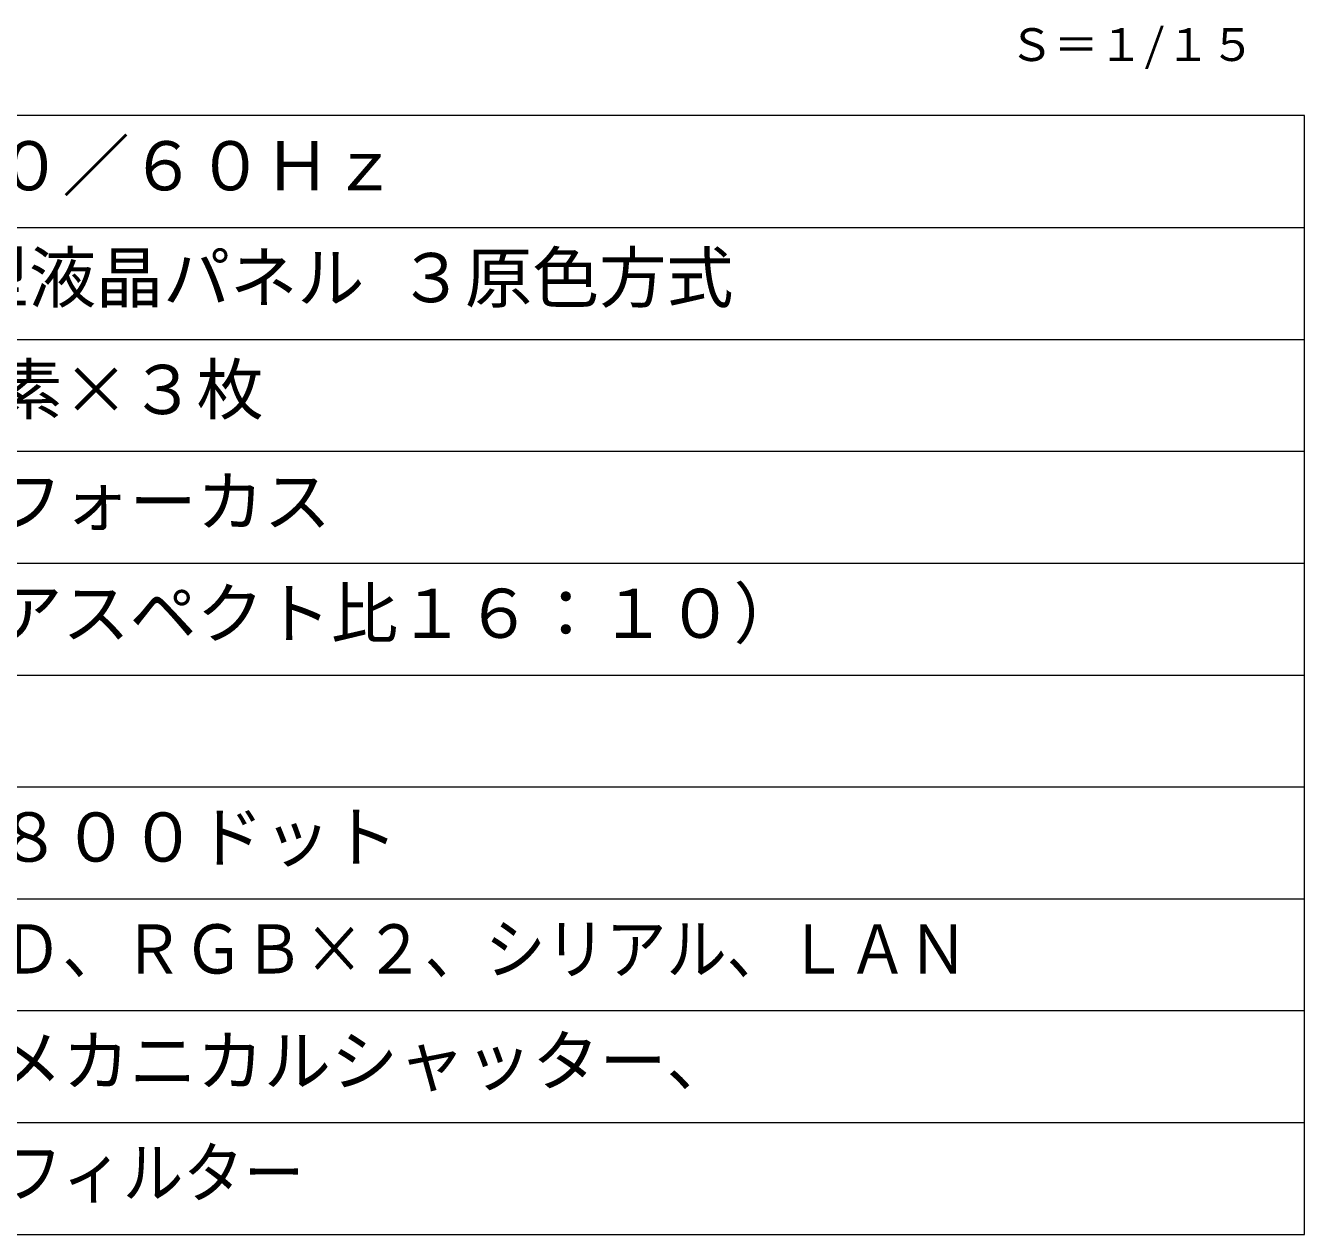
# Model space of a CAD drawing. Units: millimetres, scale not verified. Extents: x -63 to 62, y -56 to 57.
# Drawn here: x 5.3 to 62.5, y -56.5 to -2.5 of the extents above; entities that cross this region are included whole.
import ezdxf
from ezdxf.enums import TextEntityAlignment as Align

# ---------------------------------------------------------------- set-up
doc = ezdxf.new("R2010")
doc.units = ezdxf.units.MM
doc.header["$LTSCALE"] = 0.125
doc.layers.add('0-1_MOJI1', color=7, linetype='Continuous')
doc.layers.add('0-3_TOUROKU', color=7, linetype='Continuous')
doc.layers.add('0-2_WAKU', color=1, linetype='Continuous', lineweight=18)
doc.styles.add('ＭＳ ゴシック', font='')
doc.styles.get('ＭＳ ゴシック').set_extended_font_data('MS Gothic')

msp = doc.modelspace()

# ---------------------------------------------------------------- linework, layer by layer
at = {"layer": '0-2_WAKU', "color": 4}
for p, q in [((62.4997, -6.4871), (-62.5003, -6.4871)), ((62.4997, -56.4871), (62.4997, -6.4871)), ((-62.5003, -56.4871), (62.4997, -56.4871))]:
    msp.add_line(p, q, dxfattribs=at)
at = {"layer": '0-2_WAKU'}
for p, q in [((-62.5003, -11.4871), (62.4997, -11.4871)), ((-62.5003, -16.4871), (62.4997, -16.4871)), ((-62.5003, -21.4871), (62.4997, -21.4871)), ((-62.5003, -26.4871), (62.4997, -26.4871)), ((-62.5003, -31.4871), (62.4997, -31.4871)), ((-62.5003, -36.4871), (62.4997, -36.4871)), ((-62.5003, -41.4871), (62.4997, -41.4871)), ((-62.5003, -46.4871), (62.4997, -46.4871)), ((-62.5003, -51.4871), (62.4997, -51.4871))]:
    msp.add_line(p, q, dxfattribs=at)

# ---------------------------------------------------------------- texts
at = {"layer": '0-1_MOJI1', "style": 'ＭＳ ゴシック'}
for s, p in [('ＡＣ１００Ｖ\u3000５０／６０Ｈｚ', (-20.0003, -10.4871)), ('０．７６型 透過型液晶パネル ３原色方式', (-20.0003, -15.4871)), ('１０２４０００画素×３枚', (-20.0003, -20.4871)), ('電動ズーム・電動フォーカス', (-20.0003, -25.4871)), ('４０～４００型（アスペクト比１６：１０）', (-20.0003, -30.4871)), ('１２８０ドット×８００ドット', (-20.0003, -40.4871)), ('デジタルリンク、メカニカルシャッター、', (-20.0003, -50.4871))]:
    msp.add_text(s, height=2.199, dxfattribs=at).set_placement(p, align=Align.BOTTOM_LEFT)
at = {"layer": '0-1_MOJI1', "style": 'ＭＳ ゴシック', "width": 0.9}
for s, p in [('ＨＤＭＩ、ＤＶＩ－Ｄ、ＲＧＢ×２、シリアル、ＬＡＮ', (-20.0003, -45.4871)), ('１５０００時間エコフィルター', (-20.0003, -55.4871))]:
    msp.add_text(s, height=2.199, dxfattribs=at).set_placement(p, align=Align.BOTTOM_LEFT)
at = {"layer": '0-3_TOUROKU', "style": 'ＭＳ ゴシック'}
msp.add_text('Ｓ＝１/１５', height=1.466, dxfattribs=at).set_placement((49.2997, -4.4871), align=Align.BOTTOM_LEFT)

doc.saveas('drawing.dxf')
